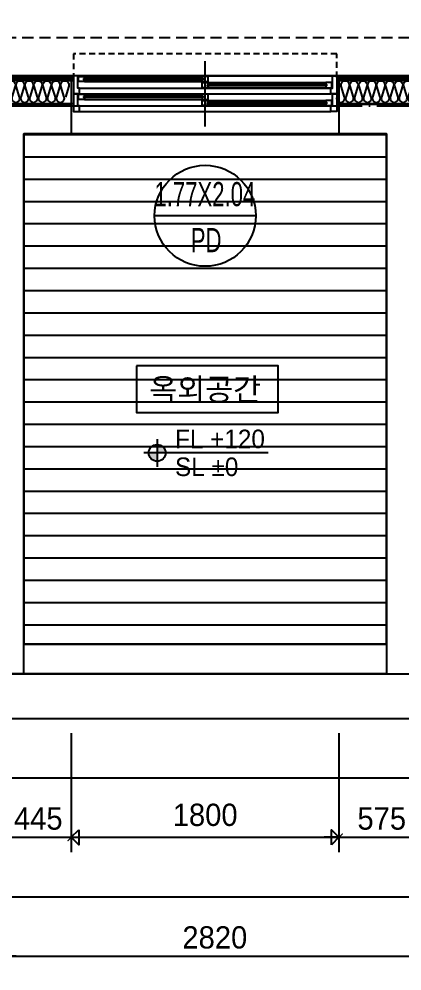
# Model space of a CAD drawing. Header units: millimetres. Extents: x -24416 to 92204, y -190080 to 23760.
# Drawn here: x 19229 to 21804, y -124106 to -117698 of the extents above; entities that cross this region are included whole.
import ezdxf
from ezdxf.enums import TextEntityAlignment as Align

# ---------------------------------------------------------------- set-up
doc = ezdxf.new("R2010")
doc.units = ezdxf.units.MM
doc.header["$LTSCALE"] = 50
for name, pattern in [('AUDIT_D_220706163347-0', [0]), ('CEN', [62, 60, -1, 0, -1]), ('H', [1.3, 0.8, -0.5]), ('HID', [2.3, 1.5, -0.8])]:
    doc.linetypes.add(name, pattern=pattern)
doc.layers.get('defpoints').update_dxf_attribs({"color": 139})
for name, color, linetype in [('A-레벨', 7, 'AUDIT_D_220706163347-0'), ('A-창호부호', 4, 'Continuous'), ('AA-XXXX-DIMS', 7, 'Continuous'), ('ARDM', 7, 'Continuous'), ('CEN_CON', 1, 'CEN'), ('CEN_WALL', 12, 'CEN'), ('CONC', 2, 'Continuous'), ('dan1', 7, 'HID'), ('DIM', 7, 'AUDIT_D_220706163347-0'), ('ELE3_CON', 7, 'Continuous'), ('ELE4', 4, 'Continuous'), ('HAT', 5, 'Continuous'), ('INS', 8, 'Continuous'), ('INSUL', 8, 'Continuous'), ('WAL_DRY', 7, 'Continuous'), ('WIN', 4, 'Continuous'), ('실명', 3, 'AUDIT_D_220706163347-0'), ('실명박스', 7, 'AUDIT_D_220706163347-0'), ('커튼박스', 6, 'Continuous')]:
    doc.layers.add(name, color=color, linetype=linetype)
doc.layers.add('Defpoint', color=135, linetype='Continuous', plot=False)
doc.layers.add('MC', color=135, linetype='Continuous', plot=False)
doc.styles.add('HAUD01', font='Dotum.ttf')
doc.styles.add('맑은고딕', font='malgun.ttf', dxfattribs={"width": 0.9})
doc.dimstyles.new('DIM-50', dxfattribs={"dimscale": 50, "dimtxt": 3, "dimasz": 1, "dimexe": 2, "dimexo": 2, "dimgap": 1, "dimtad": 1, "dimdec": 0, "dimzin": 0, "dimdsep": 46, "dimtxsty": '맑은고딕', "dimblk1": 'DIMDOT', "dimblk2": 'DIMDOT', "dimsah": 1, "dimcen": 0.09, "dimdle": 2, "dimclrd": 7, "dimclre": 7, "dimclrt": 3, "dimadec": 0, "dimazin": 0, "dimtfac": 1, "dimtdec": 0, "dimtix": 1, "dimtmove": 2, "dimatfit": 3, "dimldrblk": 'DIMDOT', "dimfxl": 1, "dimtolj": 1, "dimtzin": 0, "dimarcsym": 0})
doc.dimstyles.new('MCDIM-50', dxfattribs={"dimscale": 50, "dimtxt": 3, "dimasz": 1, "dimexe": 2, "dimexo": 2, "dimgap": 1, "dimtad": 1, "dimdec": 0, "dimzin": 0, "dimdsep": 46, "dimtxsty": '맑은고딕', "dimblk1": 'ARCHTICK', "dimblk2": 'ARCHTICK', "dimsah": 1, "dimcen": 0.09, "dimdle": 2, "dimclrd": 7, "dimclre": 7, "dimclrt": 3, "dimadec": 0, "dimazin": 0, "dimtfac": 1, "dimtdec": 0, "dimtix": 1, "dimtmove": 2, "dimatfit": 3, "dimldrblk": 'ARCHTICK', "dimfxl": 1, "dimtolj": 1, "dimtzin": 0, "dimarcsym": 0})
doc.dimstyles.new('외부100-win', dxfattribs={"dimscale": 50, "dimtxt": 3, "dimasz": 1, "dimexe": 2, "dimexo": 2.5, "dimgap": 1.5, "dimtad": 1, "dimdec": 0, "dimzin": 0, "dimdsep": 46, "dimtxsty": '맑은고딕', "dimblk": 'DO2-2', "dimblk1": 'DO2-2', "dimblk2": 'DIMDOT', "dimcen": 0.09, "dimdle": 2, "dimclrd": 7, "dimclre": 7, "dimclrt": 3, "dimadec": 0, "dimazin": 0, "dimtfac": 1, "dimtdec": 0, "dimtix": 1, "dimtmove": 2, "dimatfit": 3, "dimldrblk": 'DO2-2', "dimfxl": 1, "dimtolj": 1, "dimtzin": 0, "dimarcsym": 0})

# ---------------------------------------------------------------- blocks, each defined once
blk = doc.blocks.new('A$C4D377245')
at = {"layer": 'A-창호부호'}
blk.add_line((675.4, 345), (14.6, 345), dxfattribs=at)
blk.add_circle((345, 345), 330.4, dxfattribs=at)
blk = doc.blocks.new('WIN_이중창_1800')
at = {"layer": 'Defpoint'}
for p, q in [((-15, 240), (-15, 0)), ((1785, 240), (1785, 0))]:
    blk.add_line(p, q, dxfattribs=at)
at = {"layer": 'WIN'}
blk.add_line((885, -100), (885, 340), dxfattribs=at)
at = {"layer": 'WIN', "color": 8}
for p, q in [((1742, 240), (28, 240)), ((865, 196), (73, 196)), ((1697, 237), (905, 237)), ((1697, 202), (905, 202)), ((1730, 158), (40, 158)), ((865, 161), (73, 161)), ((1730, 120), (40, 120)), ((865, 76), (73, 76)), ((1697, 117), (905, 117)), ((1697, 82), (905, 82)), ((1730, 38), (40, 38)), ((1730, 0), (40, 0)), ((865, 41), (73, 41))]:
    blk.add_line(p, q, dxfattribs=at)
at = {"layer": 'WIN'}
for points in [[(40, 158), (28, 158), (28, 240), (0, 240), (0, 120), (40, 120), (40, 158)], [(73, 175.5), (73, 161), (33, 161), (33, 196), (73, 196), (73, 181.5)], [(905, 216.5), (905, 202), (865, 202), (865, 237), (905, 237), (905, 222.5)], [(865, 175.5), (865, 161), (905, 161), (905, 196), (865, 196), (865, 181.5)], [(1704, 222.5), (1704, 216.5), (898, 216.5), (898, 222.5), (1704, 222.5)], [(1697, 216.5), (1697, 202), (1737, 202), (1737, 237), (1697, 237), (1697, 222.5)], [(1730, 158), (1742, 158), (1742, 240), (1770, 240), (1770, 120), (1730, 120), (1730, 158)], [(872, 181.5), (872, 175.5), (66, 175.5), (66, 181.5), (872, 181.5)], [(40, 38), (28, 38), (28, 120), (0, 120), (0, 0), (40, 0), (40, 38)], [(73, 55.5), (73, 41), (33, 41), (33, 76), (73, 76), (73, 61.5)], [(905, 96.5), (905, 82), (865, 82), (865, 117), (905, 117), (905, 102.5)], [(865, 55.5), (865, 41), (905, 41), (905, 76), (865, 76), (865, 61.5)], [(1704, 102.5), (1704, 96.5), (898, 96.5), (898, 102.5), (1704, 102.5)], [(1697, 96.5), (1697, 82), (1737, 82), (1737, 117), (1697, 117), (1697, 102.5)], [(1730, 38), (1742, 38), (1742, 120), (1770, 120), (1770, 0), (1730, 0), (1730, 38)], [(872, 61.5), (872, 55.5), (66, 55.5), (66, 61.5), (872, 61.5)]]:
    blk.add_lwpolyline(points, dxfattribs=at)
blk = doc.blocks.new('DongSinsul_1')
at = {"layer": 'INSUL'}
blk.add_lwpolyline([(0, 0.25, 1.34403), (0.35, 0.25), (0.2, 0.75, -1.34403), (0.55, 0.75), (0.4, 0.25)], format="xyb", dxfattribs=at)
blk = doc.blocks.new('U-121A(기본)', base_point=(-97042.6, -98978.4))
at = {"layer": 'HAT', "ltscale": 100}
h = blk.add_hatch(dxfattribs=at)
h.set_pattern_fill('_USER', color=8, scale=150, pattern_type=0)
h.set_pattern_definition([(0, (-608671.22, -49025.06), (0, 150), [])])
h.paths.add_polyline_path([(-110947.6, -98778.4), (-108507.6, -98778.4), (-108507.6, -95343.4), (-110947.6, -95343.4)])
at = {"layer": 'CEN_CON'}
blk.add_line((-111072.6, -98978.4), (-96437.6, -98978.4), dxfattribs=at)
at = {"layer": 'CEN_WALL'}
blk.add_line((-111672.6, -95153.4), (-108017.6, -95153.4), dxfattribs=at)
at = {"layer": 'CONC'}
for p, q in [((-111197.6, -95143.4), (-110627.6, -95143.4)), ((-110627.6, -95143.4), (-110627.6, -95343.4)), ((-108827.6, -95143.4), (-108307.6, -95143.4)), ((-108827.6, -95143.4), (-108827.6, -95343.4)), ((-110947.6, -98978.4), (-110947.6, -95343.4)), ((-110947.6, -95343.4), (-110627.6, -95343.4)), ((-108827.6, -95343.4), (-108507.6, -95343.4)), ((-108507.6, -95343.4), (-108507.6, -98978.4)), ((-110947.6, -98978.4), (-111657.6, -98978.4)), ((-108507.6, -98978.4), (-107667.6, -98978.4))]:
    blk.add_line(p, q, dxfattribs=at)
at = {"layer": 'dan1'}
blk.add_lwpolyline([(-111647.6, -94693.4), (-107857.6, -94693.4), (-107857.6, -97013.4), (-105407.6, -97013.4)], dxfattribs=at)
at = {"layer": 'ELE3_CON'}
for p, q in [((-108507.6, -98778.4), (-110947.6, -98778.4)), ((-108507.6, -98978.4), (-110947.6, -98978.4))]:
    blk.add_line(p, q, dxfattribs=at)
at = {"layer": 'ELE4'}
blk.add_line((-108827.6, -95343.4), (-110627.6, -95343.4), dxfattribs=at)
at = {"layer": 'HAT', "color": 8, "ltscale": 100}
blk.add_lwpolyline([(-110947.6, -98778.4), (-108507.6, -98778.4), (-108507.6, -95343.4), (-110947.6, -95343.4)], close=True, dxfattribs=at)
at = {"layer": 'INS'}
for p, q in [((-111357.6, -94983.4), (-110612.6, -94983.4)), ((-108842.6, -94983.4), (-108252.6, -94983.4)), ((-111202.6, -95138.4), (-110612.6, -95138.4)), ((-108842.6, -95138.4), (-108302.6, -95138.4))]:
    blk.add_line(p, q, dxfattribs=at)
at = {"layer": 'MC'}
blk.add_line((-105097.6, -94953.4), (-111072.6, -94953.4), dxfattribs=at)
at = {"layer": 'WAL_DRY'}
for p, q in [((-111377.6, -94963.4), (-110612.6, -94963.4)), ((-108842.6, -94963.4), (-108127.6, -94963.4)), ((-111367.6, -94973.4), (-110612.6, -94973.4)), ((-108842.6, -94973.4), (-108137.6, -94973.4))]:
    blk.add_line(p, q, dxfattribs=at)
at = {"layer": '커튼박스', "linetype": 'H'}
blk.add_lwpolyline([(-108842.6, -94963.4), (-108842.6, -94803.4), (-110612.6, -94803.4), (-110612.6, -94963.4)], dxfattribs=at)
at = {"layer": 'INSUL', "xscale": 150, "yscale": 150, "zscale": 150, "rotation": 4.764361866196885e-11, "row_count": 1, "column_count": 9, "row_spacing": 1, "column_spacing": 60}
blk.add_blockref('DongSinsul_1', (-111207.6, -95133.4), dxfattribs=at)
at = {"layer": 'INSUL', "xscale": 150, "yscale": 150, "zscale": 150, "row_count": 1, "column_count": 9, "row_spacing": 1, "column_spacing": 60}
blk.add_blockref('DongSinsul_1', (-108842.6, -95133.4), dxfattribs=at)
at = {"layer": 'WIN', "xscale": -1}
blk.add_blockref('WIN_이중창_1800', (-108842.6, -95193.4), dxfattribs=at)
blk = doc.blocks.new('A$Cb33ca4a3')
at = {"layer": 'A-레벨'}
h = blk.add_hatch(color=256, dxfattribs=at)
h.paths.add_polyline_path([(20157.8, -144434.8), (20157.8, -144378.5), (20101.5, -144378.5, 0.414214)])
h.paths.add_polyline_path([(20157.8, -144322.3), (20157.8, -144378.5), (20214, -144378.5, 0.414214)])
for p, q in [((20157.8, -144284.8), (20157.8, -144472.3)), ((20904.9, -144378.5), (20067.8, -144378.5))]:
    blk.add_line(p, q, dxfattribs=at)
blk.add_circle((20157.8, -144378.5), 56.2, dxfattribs=at)
at = {"layer": 'A-레벨', "color": 4, "style": 'HAUD01'}
for s, p in [('FL +120', (20277.8, -144346.6)), ('SL %%P0', (20277.8, -144534.3))]:
    blk.add_text(s, height=125, dxfattribs=at).set_placement(p)
blk = doc.blocks.new('_ArchTick')
at = {"color": 0, "linetype": 'ByBlock', "const_width": 0.15}
blk.add_lwpolyline([(-0.5, -0.5), (0.5, 0.5)], dxfattribs=at)
blk = doc.blocks.new('*D148')
at = {"layer": 'defpoints', "color": 0, "linetype": 'ByBlock', "transparency": 16777216}
for p in [(19135.6, -146165.9), (19580.6, -146165.9), (19580.6, -146965.9)]:
    blk.add_point(p, dxfattribs=at)
at = {"layer": 'DIM', "color": 7, "linetype": 'ByBlock', "lineweight": -2, "transparency": 16777216}
for p, q in [((19135.6, -146265.9), (19135.6, -147065.9)), ((19580.6, -146265.9), (19580.6, -147065.9)), ((19035.6, -146965.9), (19680.6, -146965.9))]:
    blk.add_line(p, q, dxfattribs=at)
at = {"layer": 'DIM', "color": 7, "linetype": 'ByBlock', "lineweight": -2, "transparency": 16777216, "xscale": 50, "yscale": 50, "zscale": 50, "rotation": 180}
blk.add_blockref('_ArchTick', (19135.6, -146965.9), dxfattribs=at)
at = {"layer": 'DIM', "color": 7, "linetype": 'ByBlock', "lineweight": -2, "transparency": 16777216, "xscale": 50, "yscale": 50, "zscale": 50}
blk.add_blockref('_ArchTick', (19580.6, -146965.9), dxfattribs=at)
at = {"layer": 'DIM', "color": 3, "linetype": 'ByBlock', "transparency": 16777216, "insert": (19358.1, -146840.8), "char_height": 150, "attachment_point": 5, "style": 'HAUD01'}
blk.add_mtext('\\A1;445', dxfattribs=at)
blk = doc.blocks.new('DO2-2')
at = {"layer": 'ARDM'}
blk.add_line((0, 0), (-2, 0), dxfattribs=at)
blk.add_lwpolyline([(-1, -1), (-1, 1), (0, 0)], close=True, dxfattribs=at)
blk = doc.blocks.new('*D149')
at = {"layer": 'defpoints', "color": 0, "linetype": 'ByBlock', "transparency": 16777216}
for p in [(19580.6, -146165.9), (21380.6, -146165.9), (21380.6, -146965.9)]:
    blk.add_point(p, dxfattribs=at)
at = {"layer": 'DIM', "color": 7, "linetype": 'ByBlock', "lineweight": -2, "transparency": 16777216}
for p, q in [((19580.6, -146290.9), (19580.6, -147065.9)), ((21380.6, -146290.9), (21380.6, -147065.9)), ((19630.6, -146965.9), (21330.6, -146965.9))]:
    blk.add_line(p, q, dxfattribs=at)
at = {"layer": 'DIM', "color": 7, "linetype": 'ByBlock', "lineweight": -2, "transparency": 16777216, "xscale": 50, "yscale": 50, "zscale": 50, "rotation": 180}
blk.add_blockref('DO2-2', (19580.6, -146965.9), dxfattribs=at)
at = {"layer": 'DIM', "color": 7, "linetype": 'ByBlock', "lineweight": -2, "transparency": 16777216, "xscale": 50, "yscale": 50, "zscale": 50}
blk.add_blockref('DO2-2', (21380.6, -146965.9), dxfattribs=at)
at = {"layer": 'DIM', "color": 3, "linetype": 'ByBlock', "transparency": 16777216, "insert": (20480.6, -146815.8), "char_height": 150, "attachment_point": 5, "style": 'HAUD01'}
blk.add_mtext('\\A1;1800', dxfattribs=at)
blk = doc.blocks.new('DIMDOT')
at = {"layer": 'AA-XXXX-DIMS'}
for p, q in [((0, -1.5), (0, 1.5)), ((-1.5, 0), (1.5, 0))]:
    blk.add_line(p, q, dxfattribs=at)
for radius in [0.5, 0.25]:
    blk.add_circle((0, 0), radius, dxfattribs=at)
blk = doc.blocks.new('*D150')
at = {"layer": 'defpoints', "color": 0, "linetype": 'ByBlock', "transparency": 16777216}
for p in [(21380.6, -146165.9), (21955.6, -146165.9), (21955.6, -146965.9)]:
    blk.add_point(p, dxfattribs=at)
at = {"layer": 'DIM', "color": 7, "linetype": 'ByBlock', "lineweight": -2, "transparency": 16777216}
for p, q in [((21380.6, -146265.9), (21380.6, -147065.9)), ((21955.6, -146265.9), (21955.6, -147065.9)), ((21280.6, -146965.9), (22055.6, -146965.9))]:
    blk.add_line(p, q, dxfattribs=at)
at = {"layer": 'DIM', "color": 7, "linetype": 'ByBlock', "lineweight": -2, "transparency": 16777216, "xscale": 50, "yscale": 50, "zscale": 50, "rotation": 180}
blk.add_blockref('_ArchTick', (21380.6, -146965.9), dxfattribs=at)
at = {"layer": 'DIM', "color": 7, "linetype": 'ByBlock', "lineweight": -2, "transparency": 16777216, "xscale": 50, "yscale": 50, "zscale": 50}
blk.add_blockref('_ArchTick', (21955.6, -146965.9), dxfattribs=at)
at = {"layer": 'DIM', "color": 3, "linetype": 'ByBlock', "transparency": 16777216, "insert": (21668.1, -146840.8), "char_height": 150, "attachment_point": 5, "style": 'HAUD01'}
blk.add_mtext('\\A1;575', dxfattribs=at)
blk = doc.blocks.new('*D704')
at = {"layer": 'defpoints', "color": 0, "transparency": 16777216}
for p in [(19135.6, -146165.9), (21955.6, -146165.9), (21955.6, -147765.9)]:
    blk.add_point(p, dxfattribs=at)
at = {"layer": 'DIM', "color": 7, "lineweight": -2, "transparency": 16777216}
for p, q in [((19135.6, -146265.9), (19135.6, -147865.9)), ((21955.6, -146265.9), (21955.6, -147865.9)), ((19185.6, -147765.9), (21905.6, -147765.9))]:
    blk.add_line(p, q, dxfattribs=at)
at = {"layer": 'DIM', "color": 7, "lineweight": -2, "transparency": 16777216, "xscale": 50, "yscale": 50, "zscale": 50, "rotation": 180}
blk.add_blockref('DIMDOT', (19135.6, -147765.9), dxfattribs=at)
at = {"layer": 'DIM', "color": 7, "lineweight": -2, "transparency": 16777216, "xscale": 50, "yscale": 50, "zscale": 50}
blk.add_blockref('DIMDOT', (21955.6, -147765.9), dxfattribs=at)
at = {"layer": 'DIM', "color": 3, "transparency": 16777216, "insert": (20545.6, -147640.8), "char_height": 150, "attachment_point": 5, "style": 'HAUD01'}
blk.add_mtext('\\A1;2820', dxfattribs=at)
blk = doc.blocks.new('DIM-1108')
at = {"layer": 'DIM', "linetype": 'ByBlock'}
for base, p1, p2, dimstyle, picture, middle in [((19580.6, -146965.9), (19135.6, -146165.9), (19580.6, -146165.9), 'MCDIM-50', '*D148', (19358.1, -146840.8)), ((21380.6, -146965.9), (19580.6, -146165.9), (21380.6, -146165.9), '외부100-win', '*D149', (20480.6, -146815.8)), ((21955.6, -146965.9), (21380.6, -146165.9), (21955.6, -146165.9), 'MCDIM-50', '*D150', (21668.1, -146840.8))]:
    dim = blk.add_linear_dim(base=base, p1=p1, p2=p2, angle=180, dimstyle=dimstyle, override={"dimtxsty": 'HAUD01'}, dxfattribs=at)
    dim.commit()
    dim.dimension.update_dxf_attribs({"geometry": picture, "text_midpoint": middle})
at = {"layer": 'DIM'}
dim = blk.add_linear_dim(base=(21955.6, -147765.9), p1=(19135.6, -146165.9), p2=(21955.6, -146165.9), angle=180, dimstyle='DIM-50', override={"dimscale": 50, "dimtxsty": 'HAUD01'}, dxfattribs=at)
dim.commit()
dim.dimension.update_dxf_attribs({"geometry": '*D704', "text_midpoint": (20545.6, -147640.8)})

msp = doc.modelspace()

# ---------------------------------------------------------------- linework, layer by layer
at = {"layer": 'defpoints'}
for points in [[(35966.1, -107430.9), (2900.6, -107430.9), (2900.6, -124005.9), (35966.1, -124005.9)], [(35566.1, -107830.9), (3300.6, -107830.9), (3300.6, -123605.9), (35566.1, -123605.9)], [(35166.1, -108230.9), (3700.6, -108230.9), (3700.6, -123205.9), (35166.1, -123205.9)], [(34766.1, -108630.9), (4100.6, -108630.9), (4100.6, -122805.9), (34766.1, -122805.9)], [(34366.1, -109030.9), (4500.6, -109030.9), (4500.6, -122405.9), (34366.1, -122405.9)]]:
    msp.add_lwpolyline(points, close=True, dxfattribs=at)
at = {"layer": '실명박스'}
msp.add_lwpolyline([(20019, -120033.2), (20019, -120345.7), (20971.5, -120345.7), (20971.5, -120033.2)], close=True, dxfattribs=at)

# ---------------------------------------------------------------- block references
for name, p in [('DIM-1108', (0, 23760)), ('U-121A(기본)', (33165.6, -122105.9))]:
    msp.add_blockref(name, p)
at = {"layer": 'A-창호부호'}
msp.add_blockref('A$Cb33ca4a3', (0, 23760), dxfattribs=at)
at = {"layer": 'A-창호부호', "xscale": 1.028985507291509, "yscale": 1.028985507291509, "zscale": 1.028985507291509}
msp.add_blockref('A$C4D377245', (20125.6, -119377.2), dxfattribs=at)

# ---------------------------------------------------------------- texts
at = {"layer": 'A-창호부호', "color": 6, "style": 'HAUD01', "width": 0.7}
for s, p in [('1.77X2.04', (20478.5, -118876.2)), ('PD', (20487.1, -119185.8))]:
    msp.add_text(s, height=162.5, dxfattribs=at).set_placement(p, align=Align.MIDDLE)
at = {"layer": '실명', "style": 'HAUD01'}
msp.add_text('옥외공간', height=150, dxfattribs=at).set_placement((20480.6, -120188.4), align=Align.MIDDLE)

doc.saveas('drawing.dxf')
